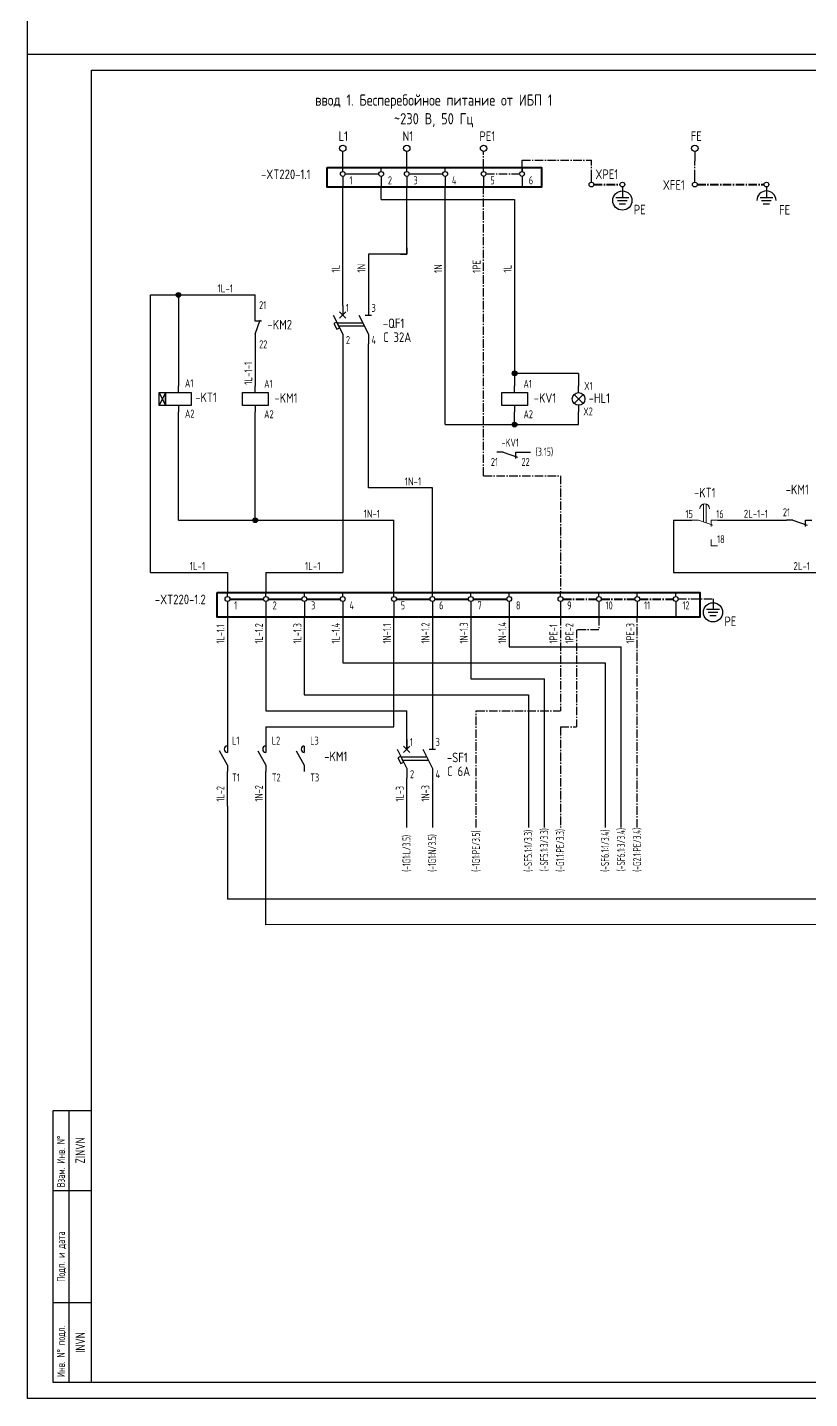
# Model space of a CAD drawing. Header units: millimetres. Extents: x 98 to 20644, y -7467 to -6136.
# Drawn here: x 98 to 342.3, y -7467.1 to -7038.7 of the extents above; entities that cross this region are included whole.
import ezdxf
from ezdxf.enums import TextEntityAlignment as Align

# ---------------------------------------------------------------- set-up
doc = ezdxf.new("R2010")
doc.units = ezdxf.units.MM
doc.set_wipeout_variables(frame=1)
doc.linetypes.add('EPL_DASHLONGDOT', pattern=[1, 0.66, -0.12, 0.1, -0.12])
doc.layers.add('EPLAN108', color=5, linetype='Continuous', lineweight=30)
for name, color, linetype in [('Временный', 6, 'Continuous'), ('КИА_МАРКИРОВКА', 2, 'Continuous'), ('КИА_НАКЛЕЙКИ', 1, 'Continuous')]:
    doc.layers.add(name, color=color, linetype=linetype)
doc.styles.add('GOST 2.304 type A', font='')
doc.styles.add('GOST-A 3-1', font='', dxfattribs={"height": 3})
doc.styles.add('GOSTA-2.5-1', font='', dxfattribs={"width": 0.9, "height": 2.5})
doc.styles.add('ROMANS0-70', font='romans.shx', dxfattribs={"width": 0.7})
doc.styles.get('GOST 2.304 type A').set_extended_font_data('GOST 2.304 type A')
doc.styles.get('GOST-A 3-1').set_extended_font_data('GOST type A')
doc.styles.get('GOSTA-2.5-1').set_extended_font_data('GOST Type AU')

# ---------------------------------------------------------------- blocks, each defined once
blk = doc.blocks.new('A$C5C8D51D3')
at = {"lineweight": 25}
for p, q in [((4, 6), (4, 8)), ((4, 2), (4, 0))]:
    blk.add_line(p, q, dxfattribs=at)
blk.add_lwpolyline([(0, 6), (8, 6), (8, 2), (0, 2)], close=True, dxfattribs=at)
blk = doc.blocks.new('A$C1AB80E3A')
at = {"color": 0, "lineweight": 25}
for p, q in [((0.58, 2.6), (3.38, 5.4)), ((0.58, 5.4), (3.38, 2.6)), ((1.98, 5.98), (1.98, 8)), ((1.98, 2.02), (1.98, 0))]:
    blk.add_line(p, q, dxfattribs=at)
blk.add_circle((1.98, 4), 1.98, dxfattribs=at)
blk = doc.blocks.new('A$C2EC3666A')
h = blk.add_hatch(color=7)
h.dxf.hatch_style = 1
edge = h.paths.add_edge_path()
edge.add_arc((0, 0), 0.75, 0, 360)
at = {"color": 0}
blk.add_circle((0, 0), 0.75, dxfattribs=at)
blk = doc.blocks.new('A$C23632394')
at = {"lineweight": 25}
for p, q in [((2, 6), (0, 2)), ((0, 6), (2, 2)), ((6, 6), (6, 8)), ((6, 2), (6, 0))]:
    blk.add_line(p, q, dxfattribs=at)
for points in [[(0, 6), (2, 6), (2, 2), (0, 2)], [(2, 6), (10, 6), (10, 2), (2, 2)]]:
    blk.add_lwpolyline(points, close=True, dxfattribs=at)
blk = doc.blocks.new('A$C5C167954')
at = {"color": 0}
for p, q in [((0.75, 2.75), (0.75, 4)), ((0.75, 1.25), (0.75, 0))]:
    blk.add_line(p, q, dxfattribs=at)
blk.add_wipeout([(0.75, 2.75), (0.81, 2.75), (0.86, 2.74), (0.92, 2.73), (0.97, 2.72), (1.01, 2.7), (1.04, 2.69), (1.09, 2.67), (1.13, 2.65), (1.21, 2.6), (1.26, 2.55), (1.31, 2.5), (1.38, 2.41), (1.41, 2.35), (1.43, 2.31), (1.46, 2.23), (1.48, 2.18), (1.5, 2.08), (1.5, 2), (1.5, 1.94), (1.49, 1.87), (1.47, 1.8), (1.45, 1.73), (1.43, 1.69), (1.41, 1.64), (1.38, 1.59), (1.34, 1.54), (1.32, 1.51), (1.29, 1.48), (1.25, 1.44), (1.2, 1.4), (1.16, 1.37), (1.11, 1.34), (1.05, 1.31), (0.98, 1.28), (0.91, 1.27), (0.83, 1.25), (0.8, 1.25), (0.75, 1.25), (0.69, 1.25), (0.57, 1.27), (0.5, 1.29), (0.43, 1.32), (0.36, 1.36), (0.28, 1.42), (0.24, 1.45), (0.18, 1.51), (0.13, 1.57), (0.09, 1.64), (0.07, 1.69), (0.04, 1.75), (0.03, 1.79), (0.02, 1.84), (0.01, 1.9), (0, 1.96), (0, 2.02), (0, 2.08), (0.01, 2.13), (0.03, 2.2), (0.04, 2.25), (0.06, 2.3), (0.1, 2.37), (0.13, 2.42), (0.18, 2.49), (0.23, 2.55), (0.29, 2.6), (0.34, 2.63), (0.39, 2.66), (0.44, 2.68), (0.49, 2.7), (0.54, 2.72), (0.62, 2.74), (0.71, 2.75)], dxfattribs=at)
blk.add_circle((0.75, 2), 0.75, dxfattribs=at)
blk = doc.blocks.new('A$C2D160E4F')
at = {"color": 0}
for p, q in [((3, 9.56), (3, 8.31)), ((1, 6.31), (5, 6.31)), ((1.5, 5.31), (4.5, 5.31)), ((2, 4.31), (4, 4.31)), ((3, 8.31), (3, 6.31))]:
    blk.add_line(p, q, dxfattribs=at)
blk.add_circle((3, 5.31), 3, dxfattribs=at)
at = {"style": 'GOST-A 3-1'}
blk.add_text('PE', height=3, dxfattribs=at).set_placement((6.57, 1))
blk = doc.blocks.new('A$C14F311A8')
at = {"color": 30, "lineweight": 40, "ltscale": 4}
for p, q in [((4.03, 9.47), (14.53, 9.47)), ((16.03, 9.47), (26.53, 9.47)), ((28.03, 9.47), (38.53, 9.47))]:
    blk.add_line(p, q, dxfattribs=at)
at = {"color": 5, "lineweight": 40, "ltscale": 8}
for p, q in [((56.03, 9.47), (66.53, 9.47)), ((68.03, 9.47), (78.53, 9.47)), ((80.03, 9.47), (90.53, 9.47))]:
    blk.add_line(p, q, dxfattribs=at)
at = {"color": 3, "linetype": 'EPL_DASHLONGDOT', "lineweight": 40, "ltscale": 4}
blk.add_line((108.03, 9.47), (118.53, 9.47), dxfattribs=at)
at = {"color": 3, "linetype": 'EPL_DASHLONGDOT', "lineweight": 25, "ltscale": 4}
blk.add_line((144.02, 9.55), (154.92, 9.55), dxfattribs=at)
at = {"color": 0}
blk.add_blockref('A$C2D160E4F', (151.92, 0), dxfattribs=at)
for p in [(2.53, 7.47), (14.53, 7.47), (26.53, 7.47), (38.53, 7.47), (54.53, 7.47), (66.53, 7.47), (78.53, 7.47), (90.53, 7.47), (106.53, 7.47), (118.53, 7.47)]:
    blk.add_blockref('A$C5C167954', p, dxfattribs=at)
at = {"color": 3, "linetype": 'EPL_DASHLONGDOT', "lineweight": 40, "ltscale": 4}
blk.add_line((120.03, 9.47), (130.53, 9.47), dxfattribs=at)
at = {"color": 0}
for p, q in [((3.28, 7.47), (3.28, 3.84)), ((15.28, 7.47), (15.28, 3.84)), ((27.28, 7.47), (27.28, 3.84)), ((39.28, 7.47), (39.28, 3.84)), ((55.28, 7.47), (55.28, 3.84)), ((67.28, 7.47), (67.28, 3.84)), ((79.28, 7.47), (79.28, 3.84)), ((91.28, 7.47), (91.28, 3.84)), ((107.28, 7.47), (107.28, 3.84)), ((119.28, 7.47), (119.28, 3.84))]:
    blk.add_line(p, q, dxfattribs=at)
at = {"color": 0, "lineweight": 40}
blk.add_lwpolyline([(0, 11.47), (150.85, 11.47), (150.85, 3.84), (0, 3.84)], close=True, dxfattribs=at)
at = {"style": 'GOSTA-2.5-1', "width": 0.9}
for s, p in [('1', (5.37, 6.23)), ('2', (17.37, 6.23)), ('3', (29.37, 6.23)), ('4', (41.37, 6.23)), ('5', (57.37, 6.23)), ('6', (69.37, 6.23)), ('7', (81.37, 6.23)), ('8', (93.37, 6.23)), ('9', (109.37, 6.23)), ('10', (121.37, 6.23))]:
    blk.add_text(s, height=2.5, dxfattribs=at).set_placement(p)
at = {"color": 0}
blk.add_blockref('A$C5C167954', (130.53, 7.47), dxfattribs=at)
at = {"color": 3, "linetype": 'EPL_DASHLONGDOT', "lineweight": 40, "ltscale": 4}
blk.add_line((132.03, 9.47), (142.53, 9.47), dxfattribs=at)
at = {"color": 0}
blk.add_line((131.28, 7.47), (131.28, 3.84), dxfattribs=at)
at = {"style": 'GOSTA-2.5-1', "width": 0.9}
blk.add_text('11', height=2.5, dxfattribs=at).set_placement((133.37, 6.23))
at = {"color": 0}
blk.add_blockref('A$C5C167954', (142.53, 7.47), dxfattribs=at)
blk.add_line((143.28, 7.47), (143.28, 3.84), dxfattribs=at)
at = {"style": 'GOSTA-2.5-1', "width": 0.9}
blk.add_text('12', height=2.5, dxfattribs=at).set_placement((145.37, 6.23))
blk = doc.blocks.new('A$C11D95457')
at = {"lineweight": 25, "ltscale": 4}
for p, q in [((0, 9), (3, 3)), ((2, 10), (4, 8)), ((4, 10), (2, 8)), ((3, 12), (3, 9)), ((8, 9), (11, 3)), ((11, 12), (11, 9)), ((9.25, 6.5), (1.25, 6.5)), ((9.75, 5.5), (1.75, 5.5)), ((3, 3), (3, 0)), ((11, 3), (11, 0))]:
    blk.add_line(p, q, dxfattribs=at)
at = {"lineweight": 25}
blk.add_line((10, 9), (12, 9), dxfattribs=at)
at = {"lineweight": 25, "ltscale": 4}
blk.add_lwpolyline([(1.11, 4.55), (2, 5), (1.11, 6.79), (0.21, 6.34)], close=True, dxfattribs=at)
blk = doc.blocks.new('A$C62F66887')
at = {"color": 0, "lineweight": 20}
for p, q in [((3.6, 7.48), (3.6, 13)), ((4.4, 13), (4.4, 7.23)), ((0, 8), (2, 8)), ((2, 8), (6.5, 6.5)), ((6, 6), (6, 8)), ((6, 8), (8, 8)), ((6, 2), (6, 0)), ((6, 0), (8, 0))]:
    blk.add_line(p, q, dxfattribs=at)
blk.add_arc((4, 11.6), 1.5, 0, 180, dxfattribs=at)
blk = doc.blocks.new('A$C3D920043')
at = {"lineweight": 25}
for p, q in [((2, 2), (0, 2)), ((2, 2), (6.5, 0.5)), ((6, 0), (6, 2)), ((6, 2), (8, 2))]:
    blk.add_line(p, q, dxfattribs=at)

msp = doc.modelspace()

# ---------------------------------------------------------------- linework, layer by layer
at = {"color": 0}
for p, q in [((98, -7047.07), (98, -6629.53)), ((196.48, -7083.72), (196.48, -7082.47)), ((196.48, -7085.22), (196.48, -7088.64)), ((208.48, -7083.72), (208.48, -7082.47)), ((208.48, -7085.22), (208.48, -7088.64)), ((216.48, -7083.72), (216.48, -7082.47)), ((216.48, -7082.47), (244.18, -7082.47)), ((216.48, -7085.22), (216.48, -7088.64)), ((228.48, -7083.72), (228.48, -7082.47)), ((228.48, -7085.22), (228.48, -7088.64)), ((240.48, -7083.72), (240.48, -7082.47)), ((240.48, -7085.22), (240.48, -7088.64)), ((252.48, -7083.72), (252.48, -7082.47)), ((252.48, -7082.47), (252.48, -7083.72)), ((252.48, -7085.22), (252.48, -7088.64)), ((274.15, -7087.04), (274.15, -7085.79)), ((306.46, -7087.04), (306.46, -7085.79)), ((328.81, -7088.54), (328.81, -7089.79)), ((326.81, -7091.79), (330.81, -7091.79)), ((327.31, -7092.79), (330.31, -7092.79)), ((327.81, -7093.79), (329.81, -7093.79)), ((328.81, -7089.79), (328.81, -7091.79)), ((160.49, -7269.2), (157.98, -7264.7)), ((160.48, -7263.2), (160.48, -7265.2)), ((169.98, -7264.7), (172.49, -7269.2)), ((172.48, -7263.2), (172.48, -7265.2)), ((181.98, -7264.7), (184.48, -7269.2)), ((184.48, -7263.2), (184.48, -7265.2)), ((160.48, -7269.2), (160.49, -7271.2)), ((172.49, -7269.2), (172.49, -7271.2)), ((184.48, -7269.2), (184.48, -7271.2))]:
    msp.add_line(p, q, dxfattribs=at)
for p, q in [((98, -7047.07), (692, -7047.07)), ((98, -7467.07), (98, -7047.07)), ((118, -7052.07), (687, -7052.07)), ((118, -7462.07), (118, -7052.07)), ((106, -7462.07), (106, -7377.07)), ((106, -7377.07), (118, -7377.07)), ((111, -7462.07), (111, -7377.07)), ((106, -7402.07), (118, -7402.07)), ((106, -7437.07), (118, -7437.07)), ((111, -7437.07), (118, -7437.07)), ((118, -7462.07), (106, -7462.07)), ((687, -7462.07), (118, -7462.07)), ((692, -7467.07), (98, -7467.07))]:
    msp.add_line(p, q)
at = {"color": 30, "lineweight": 25, "ltscale": 4}
for p, q in [((196.48, -7082.47), (196.48, -7077.47)), ((197.23, -7084.47), (207.73, -7084.47)), ((196.48, -7125.56), (196.48, -7088.64)), ((208.48, -7092.47), (208.48, -7088.64)), ((208.48, -7092.47), (250.15, -7092.47)), ((250.15, -7092.47), (250.15, -7150.77)), ((136.48, -7122.26), (169.15, -7122.26)), ((136.48, -7208.99), (136.48, -7122.26)), ((145.15, -7122.26), (145.15, -7150.77)), ((169.15, -7128.51), (169.15, -7122.26)), ((169.15, -7136.51), (169.15, -7150.77)), ((196.48, -7137.56), (196.48, -7208.99)), ((270.15, -7146.77), (250.15, -7146.77)), ((270.15, -7146.77), (270.15, -7150.77)), ((299.79, -7192.66), (305.55, -7192.66)), ((299.79, -7192.66), (299.79, -7208.99)), ((313.55, -7192.65), (335.04, -7192.66)), ((136.48, -7208.99), (160.48, -7208.99)), ((172.48, -7208.99), (196.48, -7208.99)), ((172.48, -7208.99), (172.48, -7215.27)), ((299.79, -7208.99), (366.82, -7208.99)), ((160.48, -7222.9), (160.48, -7263.2)), ((196.48, -7237.25), (278.48, -7237.25)), ((278.48, -7237.25), (278.48, -7288.65)), ((184.48, -7247.25), (254.48, -7247.25)), ((254.48, -7247.25), (254.48, -7288.65)), ((172.48, -7252.25), (216.48, -7252.25)), ((216.48, -7264.2), (216.48, -7252.25)), ((160.48, -7282.04), (160.49, -7271.2)), ((216.48, -7288.65), (216.48, -7273.2)), ((160.48, -7282.04), (160.48, -7311.05)), ((540.41, -7311.05), (160.48, -7311.05))]:
    msp.add_line(p, q, dxfattribs=at)
at = {"color": 5, "lineweight": 25, "ltscale": 8}
for p, q in [((216.48, -7082.47), (216.48, -7077.47)), ((217.23, -7084.47), (227.73, -7084.47)), ((216.48, -7109.56), (216.48, -7088.64)), ((228.48, -7162.77), (228.48, -7088.64)), ((216.48, -7109.56), (204.48, -7109.56)), ((204.48, -7109.56), (204.48, -7125.56)), ((214.48, -7109.56), (216.48, -7109.56)), ((216.48, -7107.56), (216.48, -7109.56)), ((204.48, -7182.56), (204.48, -7137.56)), ((145.15, -7192.66), (145.15, -7158.77)), ((169.15, -7192.66), (169.15, -7158.77)), ((250.15, -7162.77), (250.15, -7158.77)), ((270.15, -7162.77), (270.15, -7158.77)), ((228.48, -7162.77), (270.15, -7162.77)), ((224.48, -7182.56), (204.48, -7182.56)), ((145.15, -7192.66), (169.15, -7192.66)), ((171.15, -7192.66), (212.49, -7192.66)), ((212.48, -7257.25), (212.48, -7222.9)), ((224.48, -7222.9), (224.48, -7262.01)), ((248.48, -7232.25), (283.48, -7232.25)), ((283.48, -7288.65), (283.48, -7232.25)), ((236.48, -7242.25), (259.48, -7242.25)), ((259.48, -7288.65), (259.48, -7242.25)), ((172.48, -7257.25), (212.48, -7257.25)), ((172.48, -7257.25), (172.48, -7263.2)), ((172.5, -7319.05), (172.49, -7271.2)), ((224.48, -7273.2), (224.48, -7288.65)), ((548.41, -7318.93), (172.49, -7319.05))]:
    msp.add_line(p, q, dxfattribs=at)
at = {"color": 3, "linetype": 'EPL_DASHLONGDOT', "lineweight": 25, "ltscale": 4}
for p, q in [((240.48, -7082.47), (240.48, -7077.47)), ((252.48, -7082.47), (252.48, -7080.14)), ((252.48, -7080.14), (274.15, -7080.14)), ((274.15, -7085.79), (274.15, -7080.14)), ((306.46, -7085.79), (306.46, -7080.47)), ((241.23, -7084.47), (251.73, -7084.47)), ((240.48, -7178.77), (240.48, -7088.64)), ((240.48, -7178.77), (264.48, -7178.77)), ((264.48, -7178.77), (264.48, -7215.27)), ((264.48, -7222.9), (264.48, -7252.25)), ((238.17, -7288.65), (238.17, -7252.25)), ((238.17, -7252.25), (264.48, -7252.25)), ((264.48, -7257.25), (269.48, -7257.25)), ((264.48, -7257.25), (264.48, -7288.65))]:
    msp.add_line(p, q, dxfattribs=at)
at = {"color": 7, "linetype": 'Continuous', "lineweight": 25, "ltscale": 4}
msp.add_line((306.46, -7077.47), (306.46, -7080.47), dxfattribs=at)
at = {"color": 3, "linetype": 'EPL_DASHLONGDOT', "lineweight": 40, "ltscale": 4}
for p, q in [((274.9, -7087.79), (283.07, -7087.79)), ((307.21, -7087.79), (328.06, -7087.79))]:
    msp.add_line(p, q, dxfattribs=at)
at = {"lineweight": 25}
for p, q in [((246.58, -7171.41), (244.58, -7171.41)), ((246.58, -7171.41), (251.08, -7172.91)), ((250.58, -7173.41), (250.58, -7171.41)), ((250.58, -7171.41), (252.58, -7171.41)), ((252.58, -7171.41), (255.1, -7171.41))]:
    msp.add_line(p, q, dxfattribs=at)
at = {"color": 5, "linetype": 'Continuous', "lineweight": 25, "ltscale": 8}
msp.add_line((167.15, -7192.66), (171.15, -7192.66), dxfattribs=at)
at = {"color": 0, "lineweight": 40}
msp.add_lwpolyline([(191.58, -7082.47), (258.58, -7082.47), (258.58, -7088.64), (191.58, -7088.64)], close=True, dxfattribs=at)
at = {"color": 7, "linetype": 'Continuous', "lineweight": 25, "ltscale": 4}
for centre in [(196.48, -7076.47), (216.48, -7076.47), (240.48, -7076.47), (306.46, -7076.47)]:
    msp.add_circle(centre, 1, dxfattribs=at)
at = {"color": 0}
for centre in [(196.48, -7084.47), (208.48, -7084.47), (216.48, -7084.47), (228.48, -7084.47), (240.48, -7084.47), (252.48, -7084.47), (274.15, -7087.79), (283.82, -7087.79), (306.46, -7087.79), (328.81, -7087.79)]:
    msp.add_circle(centre, 0.75, dxfattribs=at)
for centre, radius, start, end in [((328.81, -7092.79), 3, 0, 180), ((160.48, -7264.2), 1, 90, 270), ((172.48, -7264.2), 1, 90, 270), ((184.48, -7264.2), 1, 90, 270)]:
    msp.add_arc(centre, radius, start, end, dxfattribs=at)

# ---------------------------------------------------------------- block references
for name, p in [('A$C2D160E4F', (280.82, -7098.1)), ('A$C2EC3666A', (145.15, -7122.26)), ('A$C11D95457', (193.48, -7137.56)), ('A$C2EC3666A', (250.15, -7146.77)), ('A$C23632394', (139.15, -7158.77)), ('A$C5C8D51D3', (165.15, -7158.77)), ('A$C5C8D51D3', (246.15, -7158.77)), ('A$C1AB80E3A', (268.17, -7158.77)), ('A$C2EC3666A', (250.15, -7162.77)), ('A$C2EC3666A', (169.15, -7192.66)), ('A$C3D920043', (335.04, -7194.66)), ('A$C11D95457', (213.48, -7273.2))]:
    msp.add_blockref(name, p, dxfattribs=at)
at = {"rotation": 90}
msp.add_blockref('A$C3D920043', (171.15, -7136.51), dxfattribs=at)
msp.add_blockref('A$C62F66887', (305.55, -7200.65))

# ---------------------------------------------------------------- texts
at = {"style": 'GOST-A 3-1'}
for s, p in [('L1', (195.17, -7074.16)), ('N1', (215.17, -7074.16)), ('PE1', (239.17, -7074.16)), ('FE', (305.15, -7074.16)), ('FE', (332.77, -7097.18))]:
    msp.add_text(s, height=3, dxfattribs=at).set_placement(p)
at = {"style": 'GOSTA-2.5-1'}
for s, width, p in [('1', 0.9, (198.58, -7087.71)), ('2', 0.9, (210.58, -7087.71)), ('3', 0.9, (218.58, -7087.71)), ('4', 0.9, (230.58, -7087.71)), ('5', 0.9, (242.58, -7087.71)), ('6', 0.9, (254.58, -7087.71)), ('21', 0.9, (170.37, -7126.7)), ('1', 0.9, (197.48, -7127.56)), ('3', 0.9, (205.48, -7127.56)), ('22', 0.9, (170.37, -7138.94)), ('2', 0.9, (197.48, -7137.61)), ('4', 0.9, (205.48, -7137.61)), ('A1', 0.9, (147.2, -7151.11)), ('A1', 0.9, (171.93, -7151.29)), ('A1', 0.9, (252.93, -7151.29)), ('X1', 0.9, (271.89, -7151.96)), ('A2', 0.9, (147.2, -7160.6)), ('X2', 0.9, (271.61, -7159.92)), ('A2', 0.9, (171.93, -7160.79)), ('A2', 0.9, (252.93, -7160.79)), ('-KV1', 0.9, (246.05, -7169.66)), ('(3.15)', 0.8, (256.7, -7172.5)), ('21', 0.9, (242.75, -7175.68)), ('22', 0.9, (252.31, -7175.68)), ('15', 0.9, (303.54, -7191.96)), ('16', 0.9, (313.15, -7191.96)), ('21', 0.9, (333.96, -7191.41)), ('18', 0.9, (313.41, -7199.83)), ('L1', 0.9, (161.92, -7262.76)), ('L2', 0.9, (174.32, -7262.76)), ('L3', 0.9, (186.32, -7262.76)), ('1', 0.9, (217.48, -7263.2)), ('3', 0.9, (225.48, -7263.2)), ('T1', 0.9, (161.92, -7274.28)), ('T2', 0.9, (174.32, -7274.28)), ('T3', 0.9, (186.32, -7274.28)), ('2', 0.9, (217.48, -7273.25)), ('4', 0.9, (225.48, -7273.25))]:
    msp.add_text(s, height=2.5, dxfattribs=dict(at, width=width)).set_placement(p)
at = {"color": 7, "style": 'GOST-A 3-1'}
for s, p in [('C 32A', (209.07, -7136.97)), ('C 6A', (229.07, -7272.6))]:
    msp.add_text(s, height=3, dxfattribs=at).set_placement(p)
at = {"style": 'ROMANS0-70', "width": 0.7}
for s, p in [('Взам. Инв. N%%d', (110.46, -7401.07)), ('Подп. и дата', (110.46, -7430.6)), ('Инв. N%%d подл.', (110.46, -7460.37))]:
    msp.add_text(s, height=2.5, rotation=90, dxfattribs=at).set_placement(p, align=Align.BOTTOM_LEFT)
at = {"style": 'ROMANS0-70', "width": 0.7, "flags": 12}
for tag, p in [('ZINVN', (114.5, -7389.57)), ('INVN', (114.5, -7449.57))]:
    msp.add_attdef(tag, text='', height=3, rotation=90, dxfattribs=at).set_placement(p, align=Align.MIDDLE_CENTER)
at = {"layer": 'EPLAN108', "color": 7, "insert": (224.9, -7064.78), "char_height": 3.5, "attachment_point": 5, "style": 'GOST 2.304 type A'}
msp.add_mtext('ввод 1. Бесперебойное питание от ИБП 1  \\P~230 B, 50 Гц', dxfattribs=at)
at = {"layer": 'Временный', "style": 'GOSTA-2.5-1', "width": 0.7}
for s, p in [('(-1G1:L/3.5)', (217.63, -7302.49)), ('(-1G1:N/3.5)', (225.63, -7302.49)), ('(-1G1:PE/3.5)', (239.31, -7302.49)), ('(-SF5.1:1/3.3)', (255.63, -7302.49)), ('(-SF5.1:3/3.3)', (260.63, -7302.33)), ('(-G1.1:PE/3.3)', (265.63, -7302.49)), ('(-SF6.1:1/3.4)', (279.63, -7302.49)), ('(-SF6.1:3/3.4)', (284.63, -7302.33)), ('(-G2.1:PE/3.4)', (289.63, -7302.49))]:
    msp.add_text(s, height=2.5, rotation=90, dxfattribs=at).set_placement(p)
at = {"layer": 'КИА_МАРКИРОВКА', "style": 'GOSTA-2.5-1'}
for s, p in [('1L', (195.54, -7115.29)), ('1N', (203.54, -7115.29)), ('1N', (227.54, -7115.44)), ('1PE', (239.54, -7115.44)), ('1L', (249.21, -7115.29)), ('1L-1-1', (168.21, -7150.34))]:
    msp.add_text(s, height=2.5, rotation=90, dxfattribs=at).set_placement(p)
for s, p in [('1L-1', (157.38, -7121.5)), ('1N-1', (215.86, -7181.8)), ('1N-1', (203, -7191.9)), ('2L-1-1', (321.73, -7191.89)), ('1L-1', (148.68, -7208.23)), ('1L-1', (184.68, -7208.23)), ('2L-1', (337.24, -7208.23))]:
    msp.add_text(s, height=2.5, dxfattribs=at).set_placement(p)
at = {"layer": 'КИА_МАРКИРОВКА', "style": 'GOSTA-2.5-1', "width": 0.9}
for s, p in [('1L-2', (159.54, -7280.55)), ('1N-2', (171.54, -7280.56)), ('1L-3', (215.54, -7280.56)), ('1N-3', (223.54, -7280.56))]:
    msp.add_text(s, height=2.5, rotation=90, dxfattribs=at).set_placement(p)
at = {"layer": 'КИА_НАКЛЕЙКИ', "style": 'GOST-A 3-1'}
for s, p in [('-XT220-1.1', (170.95, -7086.09)), ('XPE1', (275.4, -7086.06)), ('XFE1', (296.46, -7089.42)), ('-KМ2', (172.98, -7133.06)), ('-QF1', (209.01, -7132.65)), ('-KT1', (150.41, -7155.77)), ('-KM1', (175.14, -7155.96)), ('-KV1', (256.14, -7155.96)), ('-HL1', (273.27, -7156.01)), ('-KT1', (306.17, -7185.54)), ('-KМ1', (334.83, -7184.57)), ('-XT220-1.2', (137.8, -7218.9)), ('-KM1', (190.7, -7267.94)), ('-SF1', (229.01, -7268.28))]:
    msp.add_text(s, height=3, dxfattribs=at).set_placement(p)

# ---------------------------------------------------------------- next in the draw order: block references
at = {"color": 0}
msp.add_blockref('A$C14F311A8', (157.21, -7226.74), dxfattribs=at)

# ---------------------------------------------------------------- next in the draw order: linework, layer by layer
at = {"color": 5, "lineweight": 25, "ltscale": 8}
for p, q in [((224.48, -7215.27), (224.48, -7182.56)), ((212.49, -7215.27), (212.49, -7192.66)), ((236.48, -7222.9), (236.48, -7242.25)), ((248.48, -7222.9), (248.48, -7232.25))]:
    msp.add_line(p, q, dxfattribs=at)
at = {"color": 30, "lineweight": 25, "ltscale": 4}
for p, q in [((160.48, -7208.99), (160.48, -7215.27)), ((172.48, -7222.9), (172.48, -7252.25)), ((184.48, -7222.9), (184.48, -7247.25)), ((196.48, -7222.9), (196.48, -7237.25))]:
    msp.add_line(p, q, dxfattribs=at)
at = {"color": 3, "linetype": 'EPL_DASHLONGDOT', "lineweight": 25, "ltscale": 4}
for p, q in [((276.48, -7222.9), (276.48, -7226.91)), ((288.48, -7288.65), (288.48, -7222.9)), ((269.48, -7226.91), (269.48, -7257.25)), ((276.48, -7226.91), (269.48, -7226.91))]:
    msp.add_line(p, q, dxfattribs=at)

# ---------------------------------------------------------------- next in the draw order: texts
at = {"layer": 'КИА_МАРКИРОВКА', "style": 'GOSTA-2.5-1', "width": 0.9}
for s, p in [('1L-1.1', (159.54, -7231.19)), ('1L-1.2', (171.54, -7231.19)), ('1L-1.3', (183.54, -7231.19)), ('1L-1.4', (195.54, -7231.19)), ('1N-1.1', (211.54, -7231.19)), ('1N-1.2', (223.54, -7231.19)), ('1N-1.3', (235.54, -7231.19)), ('1N-1.4', (247.54, -7231.19)), ('1PE-1', (263.54, -7231.19)), ('1PE-2', (268.54, -7231.19)), ('1PE-3', (287.54, -7231.19))]:
    msp.add_text(s, height=2.5, rotation=90, dxfattribs=at).set_placement(p)

doc.saveas('drawing.dxf')
